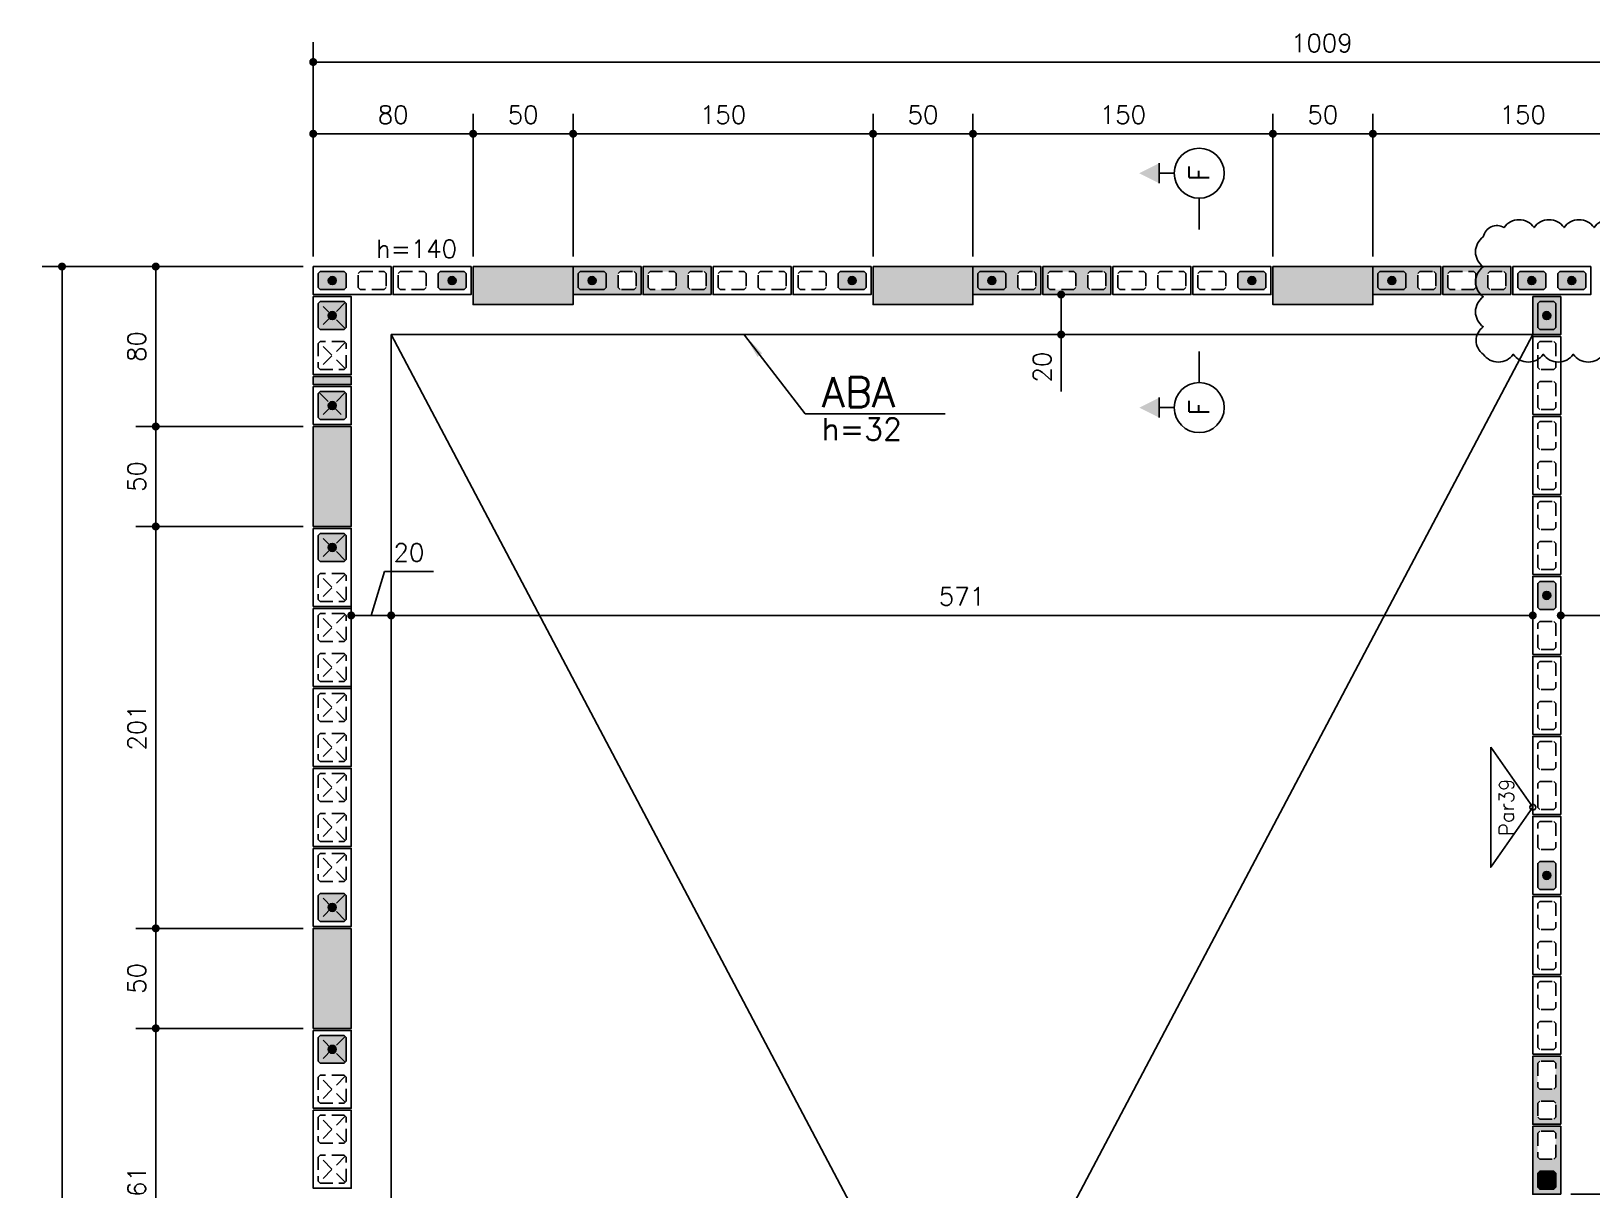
# Model space of a CAD drawing. Extents: x -14651 to 3404, y -4567 to 9231.
# Drawn here: x 1323 to 2104, y 6524 to 7103 of the extents above; entities that cross this region are included whole.
import ezdxf
from ezdxf.enums import TextEntityAlignment as Align

# ---------------------------------------------------------------- set-up
doc = ezdxf.new("R2010")
doc.units = 0
doc.header["$LTSCALE"] = 25
doc.linetypes.add('DASHED2', pattern=[0.375, 0.25, -0.125])
for name, color, linetype in [('203', 1, 'DASHED2'), ('213', 252, 'Continuous'), ('241', 2, 'Continuous'), ('247', 50, 'Continuous'), ('248', 100, 'Continuous'), ('253', 251, 'Continuous'), ('Arranque', 14, 'Continuous'), ('COTA', 1, 'Continuous'), ('FERRO', 5, 'Continuous'), ('H2', 252, 'Continuous'), ('Linha_fina', 1, 'Continuous'), ('Linha_media', 4, 'Continuous'), ('P-D', 2, 'Continuous'), ('PENA_6', 6, 'Continuous'), ('PIL-N', 4, 'Continuous'), ('PILARETE', 3, 'Continuous'), ('TJANELA', 2, 'Continuous'), ('VIGA', 3, 'Continuous')]:
    doc.layers.add(name, color=color, linetype=linetype)
doc.styles.add('COTA', font='romans.shx')
doc.styles.add('ROMANS', font='ROMANS')
doc.styles.get("Standard").update_dxf_attribs({"font": 'romans.shx'})
doc.styles.add('Texto1', font='romans.shx', dxfattribs={"height": 9})
doc.dimstyles.new('forma', dxfattribs={"dimscale": 5, "dimtxt": 1.8, "dimasz": 0.8, "dimexe": 2, "dimexo": 1, "dimgap": 1, "dimtad": 1, "dimdec": 1, "dimzin": 9, "dimtxsty": 'COTA', "dimblk1": 'DOT', "dimblk2": 'DOT', "dimsah": 1, "dimcen": 0, "dimdle": 1, "dimclrd": 256, "dimclre": 256, "dimclrt": 2, "dimadec": 0, "dimazin": 0, "dimtfac": 1, "dimtdec": 0, "dimtmove": 0, "dimatfit": 3, "dimfxl": 1, "dimtolj": 1, "dimtzin": 0, "dimarcsym": 0})

# ---------------------------------------------------------------- blocks, each defined once
blk = doc.blocks.new('P4020')
blk.add_lwpolyline([(-19.5, -9.5), (19.5, -9.5), (19.5, 9.5), (-19.5, 9.5), (-19.5, -9.5)])
at = {"color": 1, "linetype": 'DASHED2'}
for points in [[(-17, -6), (-16, -7), (-4, -7), (-3, -6), (-3, 6), (-4, 7), (-16, 7), (-17, 6), (-17, -6)], [(3, -6), (4, -7), (16, -7), (17, -6), (17, 6), (16, 7), (4, 7), (3, 6), (3, -6)]]:
    blk.add_lwpolyline(points, dxfattribs=at)
at = {"layer": '203', "color": 253}
for p, q in [((-16.5, 6.5), (-3.5, -6.5)), ((-3.5, 6.5), (-16.5, -6.5)), ((16.5, 6.5), (3.5, -6.5)), ((3.5, 6.5), (16.5, -6.5))]:
    blk.add_line(p, q, dxfattribs=at)
blk = doc.blocks.new('GR-1414')
at = {"layer": '213'}
h = blk.add_hatch(color=256, dxfattribs=at)
h.paths.add_polyline_path([(6, -7), (7, -6), (7, 6), (6, 7), (-6, 7), (-7, 6), (-7, -6), (-6, -7)])
h.paths.add_polyline_path([(2, 0, 1), (-2, 0, 1)], flags=16)
at = {"layer": 'Arranque'}
blk.add_hatch(color=256, dxfattribs=at).paths.add_polyline_path([(2, 0, 1), (-2, 0, 1)])
at = {"layer": '213'}
for p, q in [((-7, 6), (-6, 7)), ((-7, -6), (-7, 6)), ((-6, 7), (6, 7)), ((6, 7), (7, 6)), ((7, 6), (7, -6)), ((-6, -7), (-7, -6)), ((6, -7), (-6, -7)), ((7, -6), (6, -7))]:
    blk.add_line(p, q, dxfattribs=at)
at = {"layer": 'FERRO', "linetype": 'Continuous'}
blk.add_circle((0, 0), 2, dxfattribs=at)
blk = doc.blocks.new('P4015', base_point=(5842102.11612, -8124149.02973))
blk.add_lwpolyline([(5842082.61612, -8124156.02973), (5842121.61612, -8124156.02973), (5842121.61612, -8124142.02973), (5842082.61612, -8124142.02973), (5842082.61612, -8124156.02973)])
at = {"color": 1, "linetype": 'DASHED2'}
for points in [[(5842085.11612, -8124152.52973), (5842086.11612, -8124153.52973), (5842098.11612, -8124153.52973), (5842099.11612, -8124152.52973), (5842099.11612, -8124145.52973), (5842098.11612, -8124144.52973), (5842086.11612, -8124144.52973), (5842085.11612, -8124145.52973), (5842085.11612, -8124152.52973)], [(5842105.11612, -8124152.52973), (5842106.11612, -8124153.52973), (5842118.11612, -8124153.52973), (5842119.11612, -8124152.52973), (5842119.11612, -8124145.52973), (5842118.11612, -8124144.52973), (5842106.11612, -8124144.52973), (5842105.11612, -8124145.52973), (5842105.11612, -8124152.52973)]]:
    blk.add_lwpolyline(points, dxfattribs=at)
blk = doc.blocks.new('P3515')
at = {"layer": '248'}
h = blk.add_hatch(color=100, dxfattribs=at)
h.paths.add_polyline_path([(17, 7), (-17, 7), (-17, -7), (17, -7)])
h.paths.add_polyline_path([(-5.5, -3.5), (-6.5, -4.5), (-13.5, -4.5), (-14.5, -3.5), (-14.5, 3.5), (-13.5, 4.5), (-6.5, 4.5), (-5.5, 3.5)], flags=16)
h.paths.add_polyline_path([(0.5, 3.5), (1.5, 4.5), (13.5, 4.5), (14.5, 3.5), (14.5, -3.5), (13.5, -4.5), (1.5, -4.5), (0.5, -3.5)], flags=16)
blk.add_lwpolyline([(-17, -7), (17, -7), (17, 7), (-17, 7), (-17, -7)])
at = {"color": 1, "linetype": 'DASHED2'}
for points in [[(-14.5, -3.5), (-13.5, -4.5), (-6.5, -4.5), (-5.5, -3.5), (-5.5, 3.5), (-6.5, 4.5), (-13.5, 4.5), (-14.5, 3.5), (-14.5, -3.5)], [(0.5, -3.5), (1.5, -4.5), (13.5, -4.5), (14.5, -3.5), (14.5, 3.5), (13.5, 4.5), (1.5, 4.5), (0.5, 3.5), (0.5, -3.5)]]:
    blk.add_lwpolyline(points, dxfattribs=at)
blk = doc.blocks.new('GR-1409')
at = {"layer": '213'}
h = blk.add_hatch(color=256, dxfattribs=at)
h.paths.add_polyline_path([(-6, 4.5), (-7, 3.5), (-7, -3.5), (-6, -4.5), (6, -4.5), (7, -3.5), (7, 3.5), (6, 4.5)])
h.paths.add_polyline_path([(-2, 0, 1), (2, 0, 1)], flags=16)
at = {"layer": 'Arranque'}
blk.add_hatch(color=256, dxfattribs=at).paths.add_polyline_path([(-2, 0, 1), (2, 0, 1)])
at = {"layer": '213'}
blk.add_lwpolyline([(-7, 3.5), (-6, 4.5), (6, 4.5), (7, 3.5), (7, -3.5), (6, -4.5), (-6, -4.5), (-7, -3.5), (-7, 3.5)], dxfattribs=at)
at = {"layer": 'FERRO', "linetype": 'Continuous'}
blk.add_circle((0, 0), 2, dxfattribs=at)
blk = doc.blocks.new('P2015')
at = {"layer": '247'}
h = blk.add_hatch(color=50, dxfattribs=at)
h.paths.add_polyline_path([(9.5, 7), (-9.5, 7), (-9.5, -7), (9.5, -7)])
h.paths.add_polyline_path([(6, -4.5), (-6, -4.5), (-7, -3.5), (-7, 3.5), (-6, 4.5), (6, 4.5), (7, 3.5), (7, -3.5)], flags=16)
blk.add_lwpolyline([(-9.5, -7), (9.5, -7), (9.5, 7), (-9.5, 7), (-9.5, -7)])
at = {"color": 1, "linetype": 'DASHED2'}
blk.add_lwpolyline([(-7, -3.5), (-6, -4.5), (6, -4.5), (7, -3.5), (7, 3.5), (6, 4.5), (-6, 4.5), (-7, 3.5), (-7, -3.5)], dxfattribs=at)
blk = doc.blocks.new('ss')
at = {"layer": 'Linha_fina'}
blk.add_solid([(0, 0), (-2.5, -0.29), (-2.5, 0.3)], dxfattribs=at)
blk = doc.blocks.new('seção_dir')
at = {"layer": 'Linha_media'}
for p, q in [((-1, 4), (1, 4)), ((0, 2.5), (0, 4)), ((-5.62, 0), (-2.5, 0))]:
    blk.add_line(p, q, dxfattribs=at)
blk.add_circle((0, 0), 2.5, dxfattribs=at)
blk.add_solid([(-1, 4), (0, 6), (1, 4)], dxfattribs=at)
blk = doc.blocks.new('atrib_seção')
at = {"layer": 'Linha_media', "style": 'ROMANS'}
blk.add_attdef('X', text='', height=2, dxfattribs=at).set_placement((0, 0), align=Align.MIDDLE)
blk = doc.blocks.new('GR-0909')
at = {"layer": '213'}
h = blk.add_hatch(color=256, dxfattribs=at)
h.paths.add_polyline_path([(3.5, -4.5), (4.5, -3.5), (4.500001, 3.5), (3.500001, 4.5), (-3.499999, 4.5), (-4.499999, 3.5), (-4.5, -3.5), (-3.5, -4.5)])
h.paths.add_polyline_path([(-2, 0, -1), (2, 0, -1)], flags=16)
at = {"layer": 'Arranque'}
blk.add_hatch(color=256, dxfattribs=at).paths.add_polyline_path([(2, 0, 1), (-2, 0, 1)])
at = {"layer": '213'}
blk.add_lwpolyline([(3.500001, 4.5), (4.500001, 3.5), (4.5, -3.5), (3.5, -4.5), (-3.5, -4.5), (-4.5, -3.5), (-4.499999, 3.5), (-3.499999, 4.5), (3.500001, 4.5)], dxfattribs=at)
at = {"layer": 'FERRO', "linetype": 'Continuous'}
blk.add_circle((0, 0), 2, dxfattribs=at)
blk = doc.blocks.new('_IDNPAR_2')
at = {"color": 3}
blk.add_lwpolyline([(1, -0.7), (0, 0), (-1, -0.7)], close=True, dxfattribs=at)
blk.add_circle((0, 0), 0.05, dxfattribs=at)
at = {"layer": '247', "color": 2, "style": 'COTA', "flags": 8}
blk.add_attdef('ID', text='', height=0.24, dxfattribs=at).set_placement((0, -0.438), align=Align.MIDDLE_CENTER)
blk = doc.blocks.new('_Dot')
at = {"color": 0, "linetype": 'ByBlock', "lineweight": -2}
blk.add_line((-0.5, 0), (-1, 0), dxfattribs=at)
at = {"color": 0, "linetype": 'ByBlock', "const_width": 0.5}
blk.add_lwpolyline([(-0.25, 0, 1), (0.25, 0, 1)], format="xyb", close=True, dxfattribs=at)
blk = doc.blocks.new('*D70')
at = {"layer": 'COTA', "lineweight": -2, "transparency": 16777216}
for p, q in [((1459.52, 6985.4), (1328.89, 6985.4)), ((1338.89, 5840.4), (1338.89, 6981.4)), ((1459.52, 5836.4), (1328.89, 5836.4))]:
    blk.add_line(p, q, dxfattribs=at)
at = {"layer": 'Defpoints', "color": 0, "transparency": 16777216}
for p in [(1338.89, 6985.4), (1464.52, 6985.4), (1464.52, 5836.4)]:
    blk.add_point(p, dxfattribs=at)
at = {"layer": 'COTA', "lineweight": -2, "transparency": 16777216, "xscale": 4, "yscale": 4, "zscale": 4}
for p, rotation in [((1338.89, 6985.4), 90), ((1338.89, 5836.4), 270)]:
    blk.add_blockref('_Dot', p, dxfattribs=dict(at, rotation=rotation))
at = {"layer": 'COTA', "color": 2, "transparency": 16777216, "insert": (1329.39, 6436.29), "char_height": 9, "attachment_point": 5, "rotation": 90, "style": 'COTA'}
blk.add_mtext('\\A1;1149 ', dxfattribs=at)
blk = doc.blocks.new('*D71')
at = {"layer": 'COTA', "lineweight": -2, "transparency": 16777216}
for p, q in [((1464.52, 6990.4), (1464.52, 7097.7)), ((2473.52, 6990.4), (2473.52, 7097.7)), ((1468.52, 7087.7), (2469.52, 7087.7))]:
    blk.add_line(p, q, dxfattribs=at)
at = {"layer": 'Defpoints', "color": 0, "transparency": 16777216}
for p in [(2473.52, 7087.7), (1464.52, 6985.4), (2473.52, 6985.4)]:
    blk.add_point(p, dxfattribs=at)
at = {"layer": 'COTA', "lineweight": -2, "transparency": 16777216, "xscale": 4, "yscale": 4, "zscale": 4, "rotation": 180}
blk.add_blockref('_Dot', (1464.52, 7087.7), dxfattribs=at)
at = {"layer": 'COTA', "lineweight": -2, "transparency": 16777216, "xscale": 4, "yscale": 4, "zscale": 4}
blk.add_blockref('_Dot', (2473.52, 7087.7), dxfattribs=at)
at = {"layer": 'COTA', "color": 2, "transparency": 16777216, "insert": (1969.02, 7097.2), "char_height": 9, "attachment_point": 5, "style": 'COTA'}
blk.add_mtext('\\A1;1009 ', dxfattribs=at)
blk = doc.blocks.new('*D76')
at = {"layer": 'COTA', "lineweight": -2, "transparency": 16777216}
for p, q in [((2109.52, 6971.4), (2145.91, 6971.4)), ((2135.91, 6525.4), (2135.91, 6967.4)), ((2093.52, 6521.4), (2145.91, 6521.4))]:
    blk.add_line(p, q, dxfattribs=at)
at = {"layer": 'Defpoints', "color": 0, "transparency": 16777216}
for p in [(2104.52, 6971.4), (2135.91, 6971.4), (2088.52, 6521.4)]:
    blk.add_point(p, dxfattribs=at)
at = {"layer": 'COTA', "lineweight": -2, "transparency": 16777216, "xscale": 4, "yscale": 4, "zscale": 4}
for p, rotation in [((2135.91, 6971.4), 90), ((2135.91, 6521.4), 270)]:
    blk.add_blockref('_Dot', p, dxfattribs=dict(at, rotation=rotation))
at = {"layer": 'COTA', "color": 2, "transparency": 16777216, "insert": (2126.41, 6746.4), "char_height": 9, "attachment_point": 5, "rotation": 90, "style": 'COTA'}
blk.add_mtext('\\A1;450 ', dxfattribs=at)
blk = doc.blocks.new('*D83')
at = {"layer": 'COTA', "lineweight": -2, "transparency": 16777216}
for p, q in [((1843.6, 6971.4), (1848.6, 6971.4)), ((1838.6, 6967.4), (1838.6, 6955.4)), ((1838.6, 6951.4), (1838.6, 6922.83)), ((1843.6, 6951.4), (1848.6, 6951.4))]:
    blk.add_line(p, q, dxfattribs=at)
at = {"layer": 'Defpoints', "color": 0, "transparency": 16777216}
for p in [(1838.6, 6971.4), (1838.6, 6951.4), (1838.6, 6951.4)]:
    blk.add_point(p, dxfattribs=at)
at = {"layer": 'COTA', "lineweight": -2, "transparency": 16777216, "xscale": 4, "yscale": 4, "zscale": 4}
for p, rotation in [((1838.6, 6971.4), 90), ((1838.6, 6951.4), 270)]:
    blk.add_blockref('_Dot', p, dxfattribs=dict(at, rotation=rotation))
at = {"layer": 'COTA', "color": 2, "transparency": 16777216, "insert": (1829.1, 6935.12), "char_height": 9, "attachment_point": 5, "rotation": 90, "style": 'COTA'}
blk.add_mtext('\\A1;20 ', dxfattribs=at)
blk = doc.blocks.new('*D85')
at = {"layer": 'COTA', "lineweight": -2, "transparency": 16777216}
for p, q in [((2088.52, 6815.9), (2088.52, 6820.9)), ((2459.52, 6815.9), (2459.52, 6820.9)), ((2092.52, 6810.9), (2455.52, 6810.9))]:
    blk.add_line(p, q, dxfattribs=at)
at = {"layer": 'Defpoints', "color": 0, "transparency": 16777216}
for p in [(2088.52, 6810.9), (2459.52, 6810.9), (2459.52, 6810.9)]:
    blk.add_point(p, dxfattribs=at)
at = {"layer": 'COTA', "lineweight": -2, "transparency": 16777216, "xscale": 4, "yscale": 4, "zscale": 4, "rotation": 180}
blk.add_blockref('_Dot', (2088.52, 6810.9), dxfattribs=at)
at = {"layer": 'COTA', "lineweight": -2, "transparency": 16777216, "xscale": 4, "yscale": 4, "zscale": 4}
blk.add_blockref('_Dot', (2459.52, 6810.9), dxfattribs=at)
at = {"layer": 'COTA', "color": 2, "transparency": 16777216, "insert": (2274.02, 6820.4), "char_height": 9, "attachment_point": 5, "style": 'COTA'}
blk.add_mtext('\\A1;371 ', dxfattribs=at)
blk = doc.blocks.new('*D121')
at = {"layer": 'COTA', "lineweight": -2, "transparency": 16777216}
for p, q in [((1503.52, 6783.9), (1503.52, 6820.9)), ((2074.52, 6796.4), (2074.52, 6820.9)), ((2070.52, 6810.9), (1507.52, 6810.9))]:
    blk.add_line(p, q, dxfattribs=at)
at = {"layer": 'Defpoints', "color": 0, "transparency": 16777216}
for p in [(1503.52, 6810.9), (2074.52, 6791.4), (1503.52, 6778.9)]:
    blk.add_point(p, dxfattribs=at)
at = {"layer": 'COTA', "lineweight": -2, "transparency": 16777216, "xscale": 4, "yscale": 4, "zscale": 4, "rotation": 180}
blk.add_blockref('_Dot', (1503.52, 6810.9), dxfattribs=at)
at = {"layer": 'COTA', "lineweight": -2, "transparency": 16777216, "xscale": 4, "yscale": 4, "zscale": 4}
blk.add_blockref('_Dot', (2074.52, 6810.9), dxfattribs=at)
at = {"layer": 'COTA', "color": 2, "transparency": 16777216, "insert": (1789.02, 6820.4), "char_height": 9, "attachment_point": 5, "style": 'COTA'}
blk.add_mtext('\\A1;571 ', dxfattribs=at)
blk = doc.blocks.new('*D122')
at = {"layer": 'COTA', "lineweight": -2, "transparency": 16777216}
for p, q in [((1493.52, 6810.9), (1500.12, 6832.9)), ((1500.12, 6832.9), (1524.69, 6832.9)), ((1483.52, 6765.78), (1483.52, 6820.9)), ((1503.52, 6801.78), (1503.52, 6820.9)), ((1499.52, 6810.9), (1487.52, 6810.9))]:
    blk.add_line(p, q, dxfattribs=at)
at = {"layer": 'Defpoints', "color": 0, "transparency": 16777216}
for p in [(1483.52, 6810.9), (1503.52, 6796.78), (1483.52, 6760.78)]:
    blk.add_point(p, dxfattribs=at)
at = {"layer": 'COTA', "lineweight": -2, "transparency": 16777216, "xscale": 4, "yscale": 4, "zscale": 4, "rotation": 180}
blk.add_blockref('_Dot', (1483.52, 6810.9), dxfattribs=at)
at = {"layer": 'COTA', "lineweight": -2, "transparency": 16777216, "xscale": 4, "yscale": 4, "zscale": 4}
blk.add_blockref('_Dot', (1503.52, 6810.9), dxfattribs=at)
at = {"layer": 'COTA', "color": 2, "transparency": 16777216, "insert": (1512.4, 6842.4), "char_height": 9, "attachment_point": 5, "style": 'COTA'}
blk.add_mtext('\\A1;20 ', dxfattribs=at)
blk = doc.blocks.new('*D123')
at = {"layer": 'COTA', "lineweight": -2, "transparency": 16777216}
for p, q in [((1464.52, 6990.4), (1464.52, 7061.83)), ((1544.52, 6990.4), (1544.52, 7061.83)), ((1468.52, 7051.83), (1540.52, 7051.83))]:
    blk.add_line(p, q, dxfattribs=at)
at = {"layer": 'Defpoints', "color": 0, "transparency": 16777216}
for p in [(1544.52, 7051.83), (1464.52, 6985.4), (1544.52, 6985.4)]:
    blk.add_point(p, dxfattribs=at)
at = {"layer": 'COTA', "lineweight": -2, "transparency": 16777216, "xscale": 4, "yscale": 4, "zscale": 4, "rotation": 180}
blk.add_blockref('_Dot', (1464.52, 7051.83), dxfattribs=at)
at = {"layer": 'COTA', "lineweight": -2, "transparency": 16777216, "xscale": 4, "yscale": 4, "zscale": 4}
blk.add_blockref('_Dot', (1544.52, 7051.83), dxfattribs=at)
at = {"layer": 'COTA', "color": 2, "transparency": 16777216, "insert": (1504.52, 7061.33), "char_height": 9, "attachment_point": 5, "style": 'COTA'}
blk.add_mtext('\\A1;80 ', dxfattribs=at)
blk = doc.blocks.new('*D124')
at = {"layer": 'COTA', "lineweight": -2, "transparency": 16777216}
for p, q in [((1544.52, 6990.4), (1544.52, 7061.83)), ((1594.52, 6990.4), (1594.52, 7061.83)), ((1548.52, 7051.83), (1590.52, 7051.83))]:
    blk.add_line(p, q, dxfattribs=at)
at = {"layer": 'Defpoints', "color": 0, "transparency": 16777216}
for p in [(1594.52, 7051.83), (1544.52, 6985.4), (1594.52, 6985.4)]:
    blk.add_point(p, dxfattribs=at)
at = {"layer": 'COTA', "lineweight": -2, "transparency": 16777216, "xscale": 4, "yscale": 4, "zscale": 4, "rotation": 180}
blk.add_blockref('_Dot', (1544.52, 7051.83), dxfattribs=at)
at = {"layer": 'COTA', "lineweight": -2, "transparency": 16777216, "xscale": 4, "yscale": 4, "zscale": 4}
blk.add_blockref('_Dot', (1594.52, 7051.83), dxfattribs=at)
at = {"layer": 'COTA', "color": 2, "transparency": 16777216, "insert": (1569.52, 7061.33), "char_height": 9, "attachment_point": 5, "style": 'COTA'}
blk.add_mtext('\\A1;50 ', dxfattribs=at)
blk = doc.blocks.new('*D125')
at = {"layer": 'COTA', "lineweight": -2, "transparency": 16777216}
for p, q in [((1594.52, 6990.4), (1594.52, 7061.83)), ((1744.52, 6990.4), (1744.52, 7061.83)), ((1598.52, 7051.83), (1740.52, 7051.83))]:
    blk.add_line(p, q, dxfattribs=at)
at = {"layer": 'Defpoints', "color": 0, "transparency": 16777216}
for p in [(1744.52, 7051.83), (1594.52, 6985.4), (1744.52, 6985.4)]:
    blk.add_point(p, dxfattribs=at)
at = {"layer": 'COTA', "lineweight": -2, "transparency": 16777216, "xscale": 4, "yscale": 4, "zscale": 4, "rotation": 180}
blk.add_blockref('_Dot', (1594.52, 7051.83), dxfattribs=at)
at = {"layer": 'COTA', "lineweight": -2, "transparency": 16777216, "xscale": 4, "yscale": 4, "zscale": 4}
blk.add_blockref('_Dot', (1744.52, 7051.83), dxfattribs=at)
at = {"layer": 'COTA', "color": 2, "transparency": 16777216, "insert": (1669.52, 7061.33), "char_height": 9, "attachment_point": 5, "style": 'COTA'}
blk.add_mtext('\\A1;150 ', dxfattribs=at)
blk = doc.blocks.new('*D126')
at = {"layer": 'COTA', "lineweight": -2, "transparency": 16777216}
for p, q in [((1744.52, 6990.4), (1744.52, 7061.83)), ((1794.52, 6990.4), (1794.52, 7061.83)), ((1748.52, 7051.83), (1790.52, 7051.83))]:
    blk.add_line(p, q, dxfattribs=at)
at = {"layer": 'Defpoints', "color": 0, "transparency": 16777216}
for p in [(1794.52, 7051.83), (1744.52, 6985.4), (1794.52, 6985.4)]:
    blk.add_point(p, dxfattribs=at)
at = {"layer": 'COTA', "lineweight": -2, "transparency": 16777216, "xscale": 4, "yscale": 4, "zscale": 4, "rotation": 180}
blk.add_blockref('_Dot', (1744.52, 7051.83), dxfattribs=at)
at = {"layer": 'COTA', "lineweight": -2, "transparency": 16777216, "xscale": 4, "yscale": 4, "zscale": 4}
blk.add_blockref('_Dot', (1794.52, 7051.83), dxfattribs=at)
at = {"layer": 'COTA', "color": 2, "transparency": 16777216, "insert": (1769.52, 7061.33), "char_height": 9, "attachment_point": 5, "style": 'COTA'}
blk.add_mtext('\\A1;50 ', dxfattribs=at)
blk = doc.blocks.new('*D127')
at = {"layer": 'COTA', "lineweight": -2, "transparency": 16777216}
for p, q in [((1794.52, 6990.4), (1794.52, 7061.83)), ((1944.52, 6990.4), (1944.52, 7061.83)), ((1798.52, 7051.83), (1940.52, 7051.83))]:
    blk.add_line(p, q, dxfattribs=at)
at = {"layer": 'Defpoints', "color": 0, "transparency": 16777216}
for p in [(1944.52, 7051.83), (1794.52, 6985.4), (1944.52, 6985.4)]:
    blk.add_point(p, dxfattribs=at)
at = {"layer": 'COTA', "lineweight": -2, "transparency": 16777216, "xscale": 4, "yscale": 4, "zscale": 4, "rotation": 180}
blk.add_blockref('_Dot', (1794.52, 7051.83), dxfattribs=at)
at = {"layer": 'COTA', "lineweight": -2, "transparency": 16777216, "xscale": 4, "yscale": 4, "zscale": 4}
blk.add_blockref('_Dot', (1944.52, 7051.83), dxfattribs=at)
at = {"layer": 'COTA', "color": 2, "transparency": 16777216, "insert": (1869.52, 7061.33), "char_height": 9, "attachment_point": 5, "style": 'COTA'}
blk.add_mtext('\\A1;150 ', dxfattribs=at)
blk = doc.blocks.new('*D128')
at = {"layer": 'COTA', "lineweight": -2, "transparency": 16777216}
for p, q in [((1944.52, 6990.4), (1944.52, 7061.83)), ((1994.52, 6990.4), (1994.52, 7061.83)), ((1948.52, 7051.83), (1990.52, 7051.83))]:
    blk.add_line(p, q, dxfattribs=at)
at = {"layer": 'Defpoints', "color": 0, "transparency": 16777216}
for p in [(1994.52, 7051.83), (1944.52, 6985.4), (1994.52, 6985.4)]:
    blk.add_point(p, dxfattribs=at)
at = {"layer": 'COTA', "lineweight": -2, "transparency": 16777216, "xscale": 4, "yscale": 4, "zscale": 4, "rotation": 180}
blk.add_blockref('_Dot', (1944.52, 7051.83), dxfattribs=at)
at = {"layer": 'COTA', "lineweight": -2, "transparency": 16777216, "xscale": 4, "yscale": 4, "zscale": 4}
blk.add_blockref('_Dot', (1994.52, 7051.83), dxfattribs=at)
at = {"layer": 'COTA', "color": 2, "transparency": 16777216, "insert": (1969.52, 7061.33), "char_height": 9, "attachment_point": 5, "style": 'COTA'}
blk.add_mtext('\\A1;50 ', dxfattribs=at)
blk = doc.blocks.new('*D129')
at = {"layer": 'COTA', "lineweight": -2, "transparency": 16777216}
for p, q in [((1994.52, 6990.4), (1994.52, 7061.83)), ((2144.52, 6990.4), (2144.52, 7061.83)), ((1998.52, 7051.83), (2140.52, 7051.83))]:
    blk.add_line(p, q, dxfattribs=at)
at = {"layer": 'Defpoints', "color": 0, "transparency": 16777216}
for p in [(2144.52, 7051.83), (1994.52, 6985.4), (2144.52, 6985.4)]:
    blk.add_point(p, dxfattribs=at)
at = {"layer": 'COTA', "lineweight": -2, "transparency": 16777216, "xscale": 4, "yscale": 4, "zscale": 4, "rotation": 180}
blk.add_blockref('_Dot', (1994.52, 7051.83), dxfattribs=at)
at = {"layer": 'COTA', "lineweight": -2, "transparency": 16777216, "xscale": 4, "yscale": 4, "zscale": 4}
blk.add_blockref('_Dot', (2144.52, 7051.83), dxfattribs=at)
at = {"layer": 'COTA', "color": 2, "transparency": 16777216, "insert": (2069.52, 7061.33), "char_height": 9, "attachment_point": 5, "style": 'COTA'}
blk.add_mtext('\\A1;150 ', dxfattribs=at)
blk = doc.blocks.new('P2020')
blk.add_lwpolyline([(-9.5, -9.5), (9.5, -9.5), (9.5, 9.5), (-9.5, 9.5), (-9.5, -9.5)])
at = {"color": 1, "linetype": 'DASHED2'}
blk.add_lwpolyline([(-7, -6), (-6, -7), (6, -7), (7, -6), (7, 6), (6, 7), (-6, 7), (-7, 6), (-7, -6)], dxfattribs=at)
at = {"layer": '203', "color": 253}
for p, q in [((-6.5, 6.5), (6.5, -6.5)), ((6.5, 6.5), (-6.5, -6.5))]:
    blk.add_line(p, q, dxfattribs=at)
blk = doc.blocks.new('P0520')
at = {"layer": '253'}
blk.add_hatch(color=129, dxfattribs=at).paths.add_polyline_path([(2, 9.5), (-2, 9.5), (-2, -9.5), (2, -9.5)])
blk.add_lwpolyline([(2, 9.5), (-2, 9.5), (-2, -9.5), (2, -9.5), (2, 9.5)])
blk = doc.blocks.new('*D151')
at = {"layer": 'COTA', "lineweight": -2, "transparency": 16777216}
for p, q in [((1459.52, 6604.4), (1375.78, 6604.4)), ((1385.78, 6447.4), (1385.78, 6600.4)), ((1459.52, 6443.4), (1375.78, 6443.4))]:
    blk.add_line(p, q, dxfattribs=at)
at = {"layer": 'Defpoints', "color": 0, "transparency": 16777216}
for p in [(1385.78, 6604.4), (1464.52, 6604.4), (1464.52, 6443.4)]:
    blk.add_point(p, dxfattribs=at)
at = {"layer": 'COTA', "lineweight": -2, "transparency": 16777216, "xscale": 4, "yscale": 4, "zscale": 4}
for p, rotation in [((1385.78, 6604.4), 90), ((1385.78, 6443.4), 270)]:
    blk.add_blockref('_Dot', p, dxfattribs=dict(at, rotation=rotation))
at = {"layer": 'COTA', "color": 2, "transparency": 16777216, "insert": (1376.28, 6523.9), "char_height": 9, "attachment_point": 5, "rotation": 90, "style": 'COTA'}
blk.add_mtext('\\A1;161 ', dxfattribs=at)
blk = doc.blocks.new('*D152')
at = {"layer": 'COTA', "lineweight": -2, "transparency": 16777216}
for p, q in [((1459.52, 6654.4), (1375.78, 6654.4)), ((1385.78, 6608.4), (1385.78, 6650.4)), ((1459.52, 6604.4), (1375.78, 6604.4))]:
    blk.add_line(p, q, dxfattribs=at)
at = {"layer": 'Defpoints', "color": 0, "transparency": 16777216}
for p in [(1385.78, 6654.4), (1464.52, 6654.4), (1464.52, 6604.4)]:
    blk.add_point(p, dxfattribs=at)
at = {"layer": 'COTA', "lineweight": -2, "transparency": 16777216, "xscale": 4, "yscale": 4, "zscale": 4}
for p, rotation in [((1385.78, 6654.4), 90), ((1385.78, 6604.4), 270)]:
    blk.add_blockref('_Dot', p, dxfattribs=dict(at, rotation=rotation))
at = {"layer": 'COTA', "color": 2, "transparency": 16777216, "insert": (1376.28, 6629.4), "char_height": 9, "attachment_point": 5, "rotation": 90, "style": 'COTA'}
blk.add_mtext('\\A1;50 ', dxfattribs=at)
blk = doc.blocks.new('*D153')
at = {"layer": 'COTA', "lineweight": -2, "transparency": 16777216}
for p, q in [((1459.52, 6855.4), (1375.78, 6855.4)), ((1385.78, 6658.4), (1385.78, 6851.4)), ((1459.52, 6654.4), (1375.78, 6654.4))]:
    blk.add_line(p, q, dxfattribs=at)
at = {"layer": 'Defpoints', "color": 0, "transparency": 16777216}
for p in [(1385.78, 6855.4), (1464.52, 6855.4), (1464.52, 6654.4)]:
    blk.add_point(p, dxfattribs=at)
at = {"layer": 'COTA', "lineweight": -2, "transparency": 16777216, "xscale": 4, "yscale": 4, "zscale": 4}
for p, rotation in [((1385.78, 6855.4), 90), ((1385.78, 6654.4), 270)]:
    blk.add_blockref('_Dot', p, dxfattribs=dict(at, rotation=rotation))
at = {"layer": 'COTA', "color": 2, "transparency": 16777216, "insert": (1376.28, 6754.9), "char_height": 9, "attachment_point": 5, "rotation": 90, "style": 'COTA'}
blk.add_mtext('\\A1;201 ', dxfattribs=at)
blk = doc.blocks.new('*D154')
at = {"layer": 'COTA', "lineweight": -2, "transparency": 16777216}
for p, q in [((1459.52, 6905.4), (1375.78, 6905.4)), ((1385.78, 6859.4), (1385.78, 6901.4)), ((1459.52, 6855.4), (1375.78, 6855.4))]:
    blk.add_line(p, q, dxfattribs=at)
at = {"layer": 'Defpoints', "color": 0, "transparency": 16777216}
for p in [(1385.78, 6905.4), (1464.52, 6905.4), (1464.52, 6855.4)]:
    blk.add_point(p, dxfattribs=at)
at = {"layer": 'COTA', "lineweight": -2, "transparency": 16777216, "xscale": 4, "yscale": 4, "zscale": 4}
for p, rotation in [((1385.78, 6905.4), 90), ((1385.78, 6855.4), 270)]:
    blk.add_blockref('_Dot', p, dxfattribs=dict(at, rotation=rotation))
at = {"layer": 'COTA', "color": 2, "transparency": 16777216, "insert": (1376.28, 6880.4), "char_height": 9, "attachment_point": 5, "rotation": 90, "style": 'COTA'}
blk.add_mtext('\\A1;50 ', dxfattribs=at)
blk = doc.blocks.new('*D155')
at = {"layer": 'COTA', "lineweight": -2, "transparency": 16777216}
for p, q in [((1459.52, 6985.4), (1375.78, 6985.4)), ((1385.78, 6909.4), (1385.78, 6981.4)), ((1459.52, 6905.4), (1375.78, 6905.4))]:
    blk.add_line(p, q, dxfattribs=at)
at = {"layer": 'Defpoints', "color": 0, "transparency": 16777216}
for p in [(1385.78, 6985.4), (1464.52, 6985.4), (1464.52, 6905.4)]:
    blk.add_point(p, dxfattribs=at)
at = {"layer": 'COTA', "lineweight": -2, "transparency": 16777216, "xscale": 4, "yscale": 4, "zscale": 4}
for p, rotation in [((1385.78, 6985.4), 90), ((1385.78, 6905.4), 270)]:
    blk.add_blockref('_Dot', p, dxfattribs=dict(at, rotation=rotation))
at = {"layer": 'COTA', "color": 2, "transparency": 16777216, "insert": (1376.28, 6945.4), "char_height": 9, "attachment_point": 5, "rotation": 90, "style": 'COTA'}
blk.add_mtext('\\A1;80 ', dxfattribs=at)

msp = doc.modelspace()

# ---------------------------------------------------------------- hatches: boundary and pattern name
at = {"layer": 'H2'}
for points in [[(1594.52, 6966.4), (1594.52, 6985.4), (1544.52, 6985.4), (1544.52, 6966.4)], [(1794.52, 6966.4), (1794.52, 6985.4), (1744.52, 6985.4), (1744.52, 6966.4)], [(1994.52, 6966.4), (1994.52, 6985.4), (1944.52, 6985.4), (1944.52, 6966.4)], [(1464.52, 6855.4), (1483.52, 6855.4), (1483.52, 6905.4), (1464.52, 6905.4)], [(1464.52, 6604.4), (1483.52, 6604.4), (1483.52, 6654.4), (1464.52, 6654.4)]]:
    msp.add_hatch(color=256, dxfattribs=at).paths.add_polyline_path(points)

# ---------------------------------------------------------------- linework, layer by layer
at = {"layer": 'COTA'}
for points in [[(1503.52, 6951.4), (2074.52, 5870.4)], [(1503.52, 5870.4), (2074.52, 6951.4)]]:
    msp.add_lwpolyline(points, dxfattribs=at)
at = {"layer": 'Linha_fina'}
for p, q in [((1710.64, 6911.69), (1680.29, 6951.04)), ((1780.6, 6911.69), (1710.64, 6911.69))]:
    msp.add_line(p, q, dxfattribs=at)
at = {"layer": 'PENA_6'}
msp.add_lwpolyline([(2049.77, 6941.52, 0.520567), (2064.77, 6941.52, 0.520567), (2079.77, 6941.52, 0.520567), (2094.77, 6941.52, 0.520567), (2109.77, 6941.52, 0.520567), (2120.75, 6945.54, 0.520567), (2120.75, 6960.54, 0.520567), (2120.75, 6975.54, 0.520567), (2120.75, 6990.54, 0.520567), (2120.13, 7004.92, 0.520567), (2105.13, 7004.92, 0.520567), (2090.13, 7004.92, 0.520567), (2075.13, 7004.92, 0.520567), (2060.13, 7004.92, 0.520567), (2049.77, 7000.28, 0.520567), (2049.77, 6985.28, 0.520567), (2049.77, 6970.28, 0.520567), (2049.77, 6955.28, 0.520567)], format="xyb", close=True, dxfattribs=at)
at = {"layer": 'PILARETE'}
for points in [[(1544.52, 6985.4), (1544.52, 6966.4), (1594.52, 6966.4), (1594.52, 6985.4), (1544.52, 6985.4)], [(1744.52, 6985.4), (1744.52, 6966.4), (1794.52, 6966.4), (1794.52, 6985.4), (1744.52, 6985.4)], [(1944.52, 6985.4), (1944.52, 6966.4), (1994.52, 6966.4), (1994.52, 6985.4), (1944.52, 6985.4)], [(1483.52, 6905.4), (1464.52, 6905.4), (1464.52, 6855.4), (1483.52, 6855.4), (1483.52, 6905.4)], [(1483.52, 6654.4), (1464.52, 6654.4), (1464.52, 6604.4), (1483.52, 6604.4), (1483.52, 6654.4)]]:
    msp.add_lwpolyline(points, dxfattribs=at)
at = {"layer": 'VIGA'}
for points in [[(1503.52, 6951.4), (2074.52, 6951.4)], [(1503.52, 5870.4), (1503.52, 6951.4)]]:
    msp.add_lwpolyline(points, dxfattribs=at)

# ---------------------------------------------------------------- block references
for name, p in [('GR-1409', (1474.02, 6978.42)), ('GR-1409', (1534.02, 6978.42)), ('GR-1409', (1604.03, 6978.42)), ('GR-1409', (1734.02, 6978.4)), ('GR-1409', (1804.02, 6978.4)), ('GR-1409', (1934.02, 6978.4)), ('GR-1409', (2004.02, 6978.4)), ('GR-1409', (2074.02, 6978.4)), ('GR-1409', (2094.02, 6978.4)), ('GR-1414', (1474.02, 6960.9)), ('GR-1414', (1474.02, 6915.9)), ('GR-1414', (1474.02, 6844.9)), ('GR-1414', (1474.02, 6664.9)), ('GR-1414', (1474.02, 6593.9)), ('GR-0909', (2081.52, 6528.4))]:
    msp.add_blockref(name, p)
at = {"rotation": 90}
msp.add_blockref('GR-1409', (2081.52, 6960.9), dxfattribs=at)
at = {"xscale": -1, "rotation": 90.00000000000311}
for p in [(2081.52, 6820.9), (2081.52, 6680.9)]:
    msp.add_blockref('GR-1409', p, dxfattribs=at)
at = {"layer": '241', "xscale": -1}
for name, p, rotation in [('P4015', (1484.02, 6978.4), 180), ('P4015', (1524.02, 6978.4), 180), ('P4015', (1684.02, 6978.4), 180), ('P4015', (1724.02, 6978.4), 180), ('P4015', (1884.02, 6978.4), 180), ('P4015', (1924.02, 6978.4), 180), ('P4015', (2084.02, 6978.4), 180), ('P4015', (2081.52, 6930.9), 270), ('P0520', (1474.02, 6928.4), 270.0000012314127), ('P4015', (2081.52, 6890.9), 270), ('P4015', (2081.52, 6850.9), 270), ('P4015', (2081.52, 6810.9), 270), ('P4015', (2081.52, 6770.9), 270), ('P4015', (2081.52, 6730.9), 270), ('P4015', (2081.52, 6690.9), 270), ('P4015', (2081.52, 6650.9), 270), ('P4015', (2081.52, 6610.9), 270)]:
    msp.add_blockref(name, p, dxfattribs=dict(at, rotation=rotation))
for p in [(1611.52, 6978.4), (1646.52, 6978.4), (1811.52, 6978.4), (1846.52, 6978.4), (2011.52, 6978.4), (2046.52, 6978.4)]:
    msp.add_blockref('P3515', p, dxfattribs=at)
at = {"layer": '241'}
for name, p, rotation in [('P4020', (1474.02, 6950.9), 270), ('P2015', (2081.52, 6960.9), 270.0000000000009), ('P4020', (1474.02, 6834.9), 270), ('P4020', (1474.02, 6794.9), 270), ('P4020', (1474.02, 6754.9), 270), ('P4020', (1474.02, 6714.9), 270), ('P4020', (1474.02, 6674.9), 270), ('P4020', (1474.02, 6583.9), 270), ('P3515', (2081.52, 6573.4), 90), ('P4020', (1474.02, 6543.9), 270), ('P3515', (2081.52, 6538.4), 90)]:
    msp.add_blockref(name, p, dxfattribs=dict(at, rotation=rotation))
msp.add_blockref('P2020', (1474.02, 6915.9), dxfattribs=at)
at = {"layer": '247', "linetype": 'Continuous'}
ref = msp.add_blockref('_IDNPAR_2', (2074.52, 6714.99), dxfattribs=dict(at, xscale=-30, yscale=30, zscale=30, rotation=270))
ref.add_attrib('ID', 'Par39', dxfattribs={"color": 2, "height": 7.2, "rotation": 90, "style": 'COTA', "flags": 8}).set_placement((2061.37, 6714.99), align=Align.MIDDLE_CENTER)
at = {"layer": 'PENA_6', "yscale": 5, "zscale": 5, "rotation": 90}
for p, xscale in [((1907.67, 7032.06), 5), ((1907.67, 6914.84), -5)]:
    msp.add_blockref('seção_dir', p, dxfattribs=dict(at, xscale=xscale))
at = {"layer": 'PENA_6', "xscale": 5, "yscale": 5, "zscale": 5, "rotation": 90}
msp.add_blockref('atrib_seção', (1907.67, 7032.06), dxfattribs=at).add_auto_attribs({'X': 'F'})
at = {"layer": 'PENA_6'}
ref = msp.add_blockref('atrib_seção', (1907.67, 6914.84), dxfattribs=dict(at, xscale=-5, yscale=5, zscale=5, rotation=90))
ref.add_attrib('X', 'F', dxfattribs={"layer": 'Linha_media', "height": 10, "rotation": 90, "style": 'ROMANS'}).set_placement((1907.67, 6914.84), align=Align.MIDDLE)
at = {"layer": 'VIGA', "xscale": 5, "yscale": 5, "zscale": 5, "rotation": 127.643}
msp.add_blockref('ss', (1680.29, 6951.04), dxfattribs=at)

# ---------------------------------------------------------------- texts
at = {"layer": 'P-D', "linetype": 'Continuous'}
msp.add_text('h=32', height=11, dxfattribs=at).set_placement((1718.88, 6898.61, 0.02))
at = {"layer": 'PIL-N', "linetype": 'Continuous'}
msp.add_text('ABA', height=15, dxfattribs=at).set_placement((1718.88, 6915.11, 0.02))
at = {"layer": 'TJANELA', "style": 'Texto1'}
msp.add_text('h=140', height=9, dxfattribs=at).set_placement((1516.22, 6989.72), align=Align.CENTER)

# ---------------------------------------------------------------- dimensions: what is measured, and where the dimension line sits
at = {"layer": 'COTA'}
for base, p1, p2, override, picture, middle in [((2473.52, 7087.7), (1464.52, 6985.4), (2473.52, 6985.4), {"dimpost": ' '}, '*D71', (1969.02, 7097.2)), ((1544.52, 7051.83), (1464.52, 6985.4), (1544.52, 6985.4), {"dimpost": ' '}, '*D123', (1504.52, 7061.33)), ((1594.52, 7051.83), (1544.52, 6985.4), (1594.52, 6985.4), {"dimpost": ' ', "dimtmove": 1}, '*D124', (1569.52, 7061.33)), ((1744.52, 7051.83), (1594.52, 6985.4), (1744.52, 6985.4), {"dimpost": ' ', "dimtmove": 1}, '*D125', (1669.52, 7061.33)), ((1794.52, 7051.83), (1744.52, 6985.4), (1794.52, 6985.4), {"dimpost": ' ', "dimtmove": 1}, '*D126', (1769.52, 7061.33)), ((1944.52, 7051.83), (1794.52, 6985.4), (1944.52, 6985.4), {"dimpost": ' ', "dimtmove": 1}, '*D127', (1869.52, 7061.33)), ((1994.52, 7051.83), (1944.52, 6985.4), (1994.52, 6985.4), {"dimpost": ' ', "dimtmove": 1}, '*D128', (1969.52, 7061.33)), ((2144.52, 7051.83), (1994.52, 6985.4), (2144.52, 6985.4), {"dimpost": ' ', "dimtmove": 1}, '*D129', (2069.52, 7061.33)), ((1483.52, 6810.9), (1503.52, 6796.78), (1483.52, 6760.78), {"dimpost": ' ', "dimtmove": 1}, '*D122', (1505.12, 6842.4)), ((1503.52, 6810.9), (2074.52, 6791.4), (1503.52, 6778.9), {"dimpost": ' '}, '*D121', (1789.02, 6820.4)), ((2459.52, 6810.9), (2088.52, 6810.9), (2459.52, 6810.9), {"dimpost": ' '}, '*D85', (2274.02, 6820.4))]:
    dim = msp.add_linear_dim(base=base, p1=p1, p2=p2, dimstyle='forma', override=override, dxfattribs=at)
    dim.commit()
    dim.dimension.update_dxf_attribs({"geometry": picture, "text_midpoint": middle})
dim = msp.add_linear_dim(base=(1338.89, 6985.4), p1=(1464.52, 5836.4), p2=(1464.52, 6985.4), angle=90, dimstyle='forma', override={"dimpost": ' '}, dxfattribs=at)
dim.commit()
dim.dimension.update_dxf_attribs({"geometry": '*D70', "text_midpoint": (1338.89, 6436.29), "dimtype": 128})
for base, p1, p2, override, picture, middle in [((1385.78, 6985.4), (1464.52, 6905.4), (1464.52, 6985.4), {"dimpost": ' ', "dimtmove": 1}, '*D155', (1376.28, 6945.4)), ((1838.6, 6951.4), (1838.6, 6971.4), (1838.6, 6951.4), {"dimpost": ' '}, '*D83', (1829.1, 6935.12)), ((2135.91, 6971.4), (2088.52, 6521.4), (2104.52, 6971.4), {"dimpost": ' ', "dimtmove": 1}, '*D76', (2126.41, 6746.4)), ((1385.78, 6905.4), (1464.52, 6855.4), (1464.52, 6905.4), {"dimpost": ' ', "dimtmove": 1}, '*D154', (1376.28, 6880.4)), ((1385.78, 6855.4), (1464.52, 6654.4), (1464.52, 6855.4), {"dimpost": ' ', "dimtmove": 1}, '*D153', (1376.28, 6754.9)), ((1385.78, 6654.4), (1464.52, 6604.4), (1464.52, 6654.4), {"dimpost": ' ', "dimtmove": 1}, '*D152', (1376.28, 6629.4)), ((1385.78, 6604.4), (1464.52, 6443.4), (1464.52, 6604.4), {"dimpost": ' ', "dimtmove": 1}, '*D151', (1376.28, 6523.9))]:
    dim = msp.add_linear_dim(base=base, p1=p1, p2=p2, angle=90, dimstyle='forma', override=override, dxfattribs=at)
    dim.commit()
    dim.dimension.update_dxf_attribs({"geometry": picture, "text_midpoint": middle})

doc.saveas('drawing.dxf')
